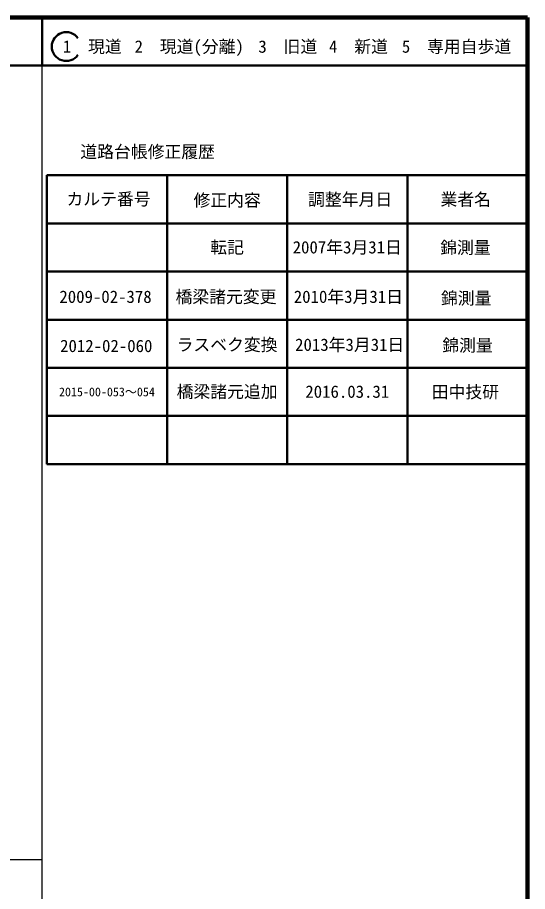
# Model space of a CAD drawing. Units: millimetres, scale not verified. Extents: x -2145 to 637855, y -94315 to 265685.
# Drawn here: x 531742 to 637855, y 84042 to 265685 of the extents above; entities that cross this region are included whole.
import ezdxf
from ezdxf.enums import TextEntityAlignment as Align

# ---------------------------------------------------------------- set-up
doc = ezdxf.new("R2010")
doc.units = ezdxf.units.MM
doc.header["$LTSCALE"] = 1000
for name, color, linetype, lineweight in [('M-TTL', 2, 'Continuous', 140), ('M-TTL-BAND', 7, 'Continuous', 25), ('M-TTL-FRAM', 2, 'Continuous', 50), ('M-TTL-LINE', 7, 'Continuous', 50)]:
    doc.layers.add(name, color=color, linetype=linetype, lineweight=lineweight)
doc.layers.add('M-TTL-TXT', color=7, linetype='Continuous')
doc.styles.add('ＭＳ ゴシック', font='')
doc.styles.get('ＭＳ ゴシック').set_extended_font_data('MS Gothic')

msp = doc.modelspace()

# ---------------------------------------------------------------- linework, layer by layer
at = {"layer": 'M-TTL'}
for p, q in [((637855, 265685), (-2145, 265685)), ((637855, -94315), (637855, 265685))]:
    msp.add_line(p, q, dxfattribs=at)
at = {"layer": 'M-TTL-BAND'}
for p, q in [((536855, -94315), (536855, 255685)), ((-2145, 90685), (536855, 90685))]:
    msp.add_line(p, q, dxfattribs=at)
at = {"layer": 'M-TTL-FRAM'}
for p, q in [((537855, 232882), (537855, 172882)), ((537855, 232882), (637855, 232882)), ((537855, 172882), (637855, 172882))]:
    msp.add_line(p, q, dxfattribs=at)
at = {"layer": 'M-TTL-LINE'}
for p, q in [((536855, 265685), (536855, 255685)), ((-2145, 255685), (637855, 255685)), ((562855, 232882), (562855, 172882)), ((587855, 232882), (587855, 172882)), ((612855, 232882), (612855, 172882)), ((537855, 222882), (637855, 222882)), ((537855, 212882), (637855, 212882)), ((537855, 202882), (637855, 202882)), ((537855, 192882), (637855, 192882)), ((537855, 182882), (637855, 182882))]:
    msp.add_line(p, q, dxfattribs=at)
msp.add_arc((541886, 259643), 3000, 35.68533, 324.31467, dxfattribs=at)

# ---------------------------------------------------------------- texts
at = {"layer": 'M-TTL-TXT', "style": 'ＭＳ ゴシック'}
for s, height, p in [('1\u3000現道', 2566, (547303, 259643)), ('2\u3000現道(分離)', 2566, (567474, 259643)), ('3\u3000旧道', 2566, (587976, 259643)), ('4\u3000新道', 2566, (602679, 259643)), ('5\u3000専用自歩道', 2566, (623083, 259643)), ('道路台帳修正履歴', 2566, (558823, 237798)), ('カルテ番号', 2566, (550694, 227962)), ('修正内容', 2566, (575364, 227708)), ('調整年月日', 2566, (600944, 227882)), ('業者名', 2566, (624989, 227882)), ('転記', 2566, (575355, 217931)), ('2007年3月31日', 2566, (600355, 217931)), ('錦測量', 2566, (624932, 217874)), ('2009-02-378', 2566, (550062, 207650)), ('橋梁諸元変更', 2566, (575127, 207650)), ('2010年3月31日', 2566, (600587, 207650)), ('錦測量', 2566, (625092, 207347)), ('2012-02-060', 2566, (550214, 197430)), ('ラスベク変換', 2566, (575349, 197681)), ('2013年3月31日', 2566, (600859, 197681)), ('錦測量', 2566, (625369, 197555)), ('橋梁諸元追加', 2566, (575355, 187931)), ('2016.03.31', 2566, (600355, 187931)), ('田中技研', 2566, (624932, 187874)), ('2015-00-053～054', 1833, (550355, 187874))]:
    msp.add_text(s, height=height, dxfattribs=at).set_placement(p, align=Align.MIDDLE_CENTER)

doc.saveas('drawing.dxf')
